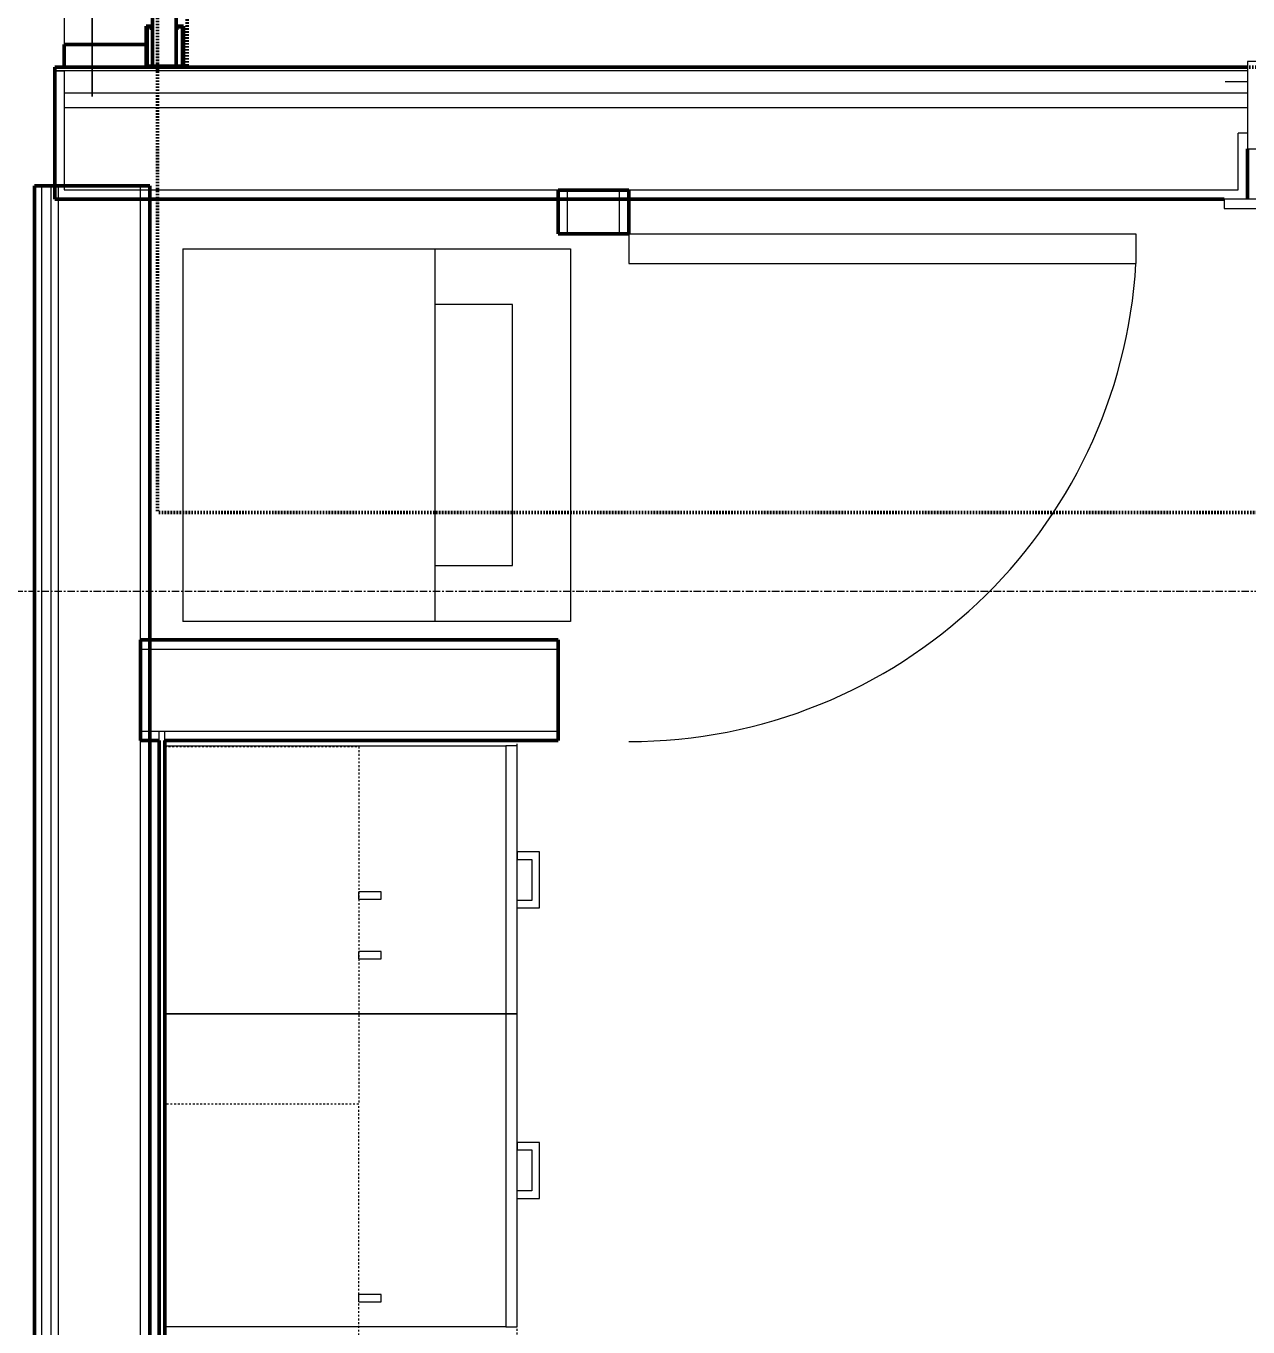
# Model space of a CAD drawing. Header units: inches. Extents: x -4217 to -1814, y 9706 to 12425.
# Drawn here: x -3410.9 to -3328.9, y 10766.9 to 10854.1 of the extents above; entities that cross this region are included whole.
import ezdxf

# ---------------------------------------------------------------- set-up
doc = ezdxf.new("R2010")
doc.units = ezdxf.units.IN
doc.header["$MEASUREMENT"] = 0
for name, pattern in [('Dash', [0.25, 0.125, -0.125]), ('Dash 1_16_', [0.125, 0.0625, -0.0625]), ('Grid Line 1_2_', [0.875, 0.5, -0.125, 0.125, -0.125])]:
    doc.linetypes.add(name, pattern=pattern)
for name, color, linetype, lineweight in [('A-ANNO-DIMS', 211, 'Continuous', 9), ('A-ANNO-DIMS-96', 211, 'Continuous', 9), ('A-DOOR-1', 250, 'Continuous', 9), ('A-DOOR-2', 90, 'Continuous', 20), ('A-GLAZ-1', 250, 'Continuous', 9), ('A-GLAZ-2', 90, 'Continuous', 20), ('A-GLAZ-CWMG-2', 10, 'Continuous', 50), ('A-GLAZ-CWMG-4', 250, 'Continuous', 9), ('A-WALL', 113, 'Continuous', 13), ('A-WALL-3', 10, 'Continuous', 50), ('A-WALL-4', 50, 'Continuous', 13), ('C-PROP-LINE-2', 91, 'Dash 1_16_', 50), ('I-WALL-3', 2, 'Continuous', 50), ('P-SANR-FIXT-2', 250, 'Continuous', 9), ('Q-CASE-3', 250, 'Continuous', 9), ('Q-CASE-4', 250, 'Dash', 9), ('Q-CASE-HDLN-1', 250, 'Dash', 9), ('S-GRID-1', 1, 'Grid Line 1_2_', 9)]:
    doc.layers.add(name, color=color, linetype=linetype, lineweight=lineweight)
doc.styles.add('Century Gothic', font='ufonts.com_century-gothic.ttf', dxfattribs={"height": 9})
doc.dimstyles.new('OD__1_8__Tol__', dxfattribs={"dimscale": 12, "dimtxt": 9.397514, "dimasz": 1, "dimexe": 0.75, "dimexo": 0.5, "dimgap": 0.125, "dimtad": 1, "dimdec": 3, "dimrnd": 0.125, "dimzin": 3, "dimdsep": 46, "dimlunit": 4, "dimtxsty": 'Century Gothic', "dimblk1": 'OBLIQUE', "dimblk2": 'OBLIQUE', "dimsah": 1, "dimcen": 0.09, "dimdle": 0.75, "dimazin": 0, "dimtfac": 1, "dimtdec": 4, "dimtix": 1, "dimtmove": 0, "dimatfit": 3, "dimfxl": 1, "dimtvp": 1, "dimtfill": 1, "dimfrac": 2, "dimtolj": 1, "dimtzin": 0, "dimarcsym": 2})

# ---------------------------------------------------------------- blocks, each defined once
blk = doc.blocks.new('DIMBLOCK9-FLOOR PLAN - 3RD FLOOR')
at = {"layer": 'A-ANNO-DIMS-96'}
for p, q in [((-3406.424, 10849.414), (-3406.424, 10966.51)), ((-3204.324, 10849.139), (-3204.324, 10966.51)), ((-3415.424, 10957.51), (-3204.324, 10957.51)), ((-3406.424, 10957.51), (-3406.424, 10849.414)), ((-3204.324, 10957.51), (-3204.324, 10849.139))]:
    blk.add_line(p, q, dxfattribs=at)
at = {"layer": 'A-ANNO-DIMS-96', "lineweight": 50}
for p, q in [((-3406.424, 10957.51), (-3400.424, 10963.51)), ((-3204.324, 10957.51), (-3198.324, 10963.51)), ((-3406.424, 10957.51), (-3412.424, 10951.51)), ((-3204.324, 10957.51), (-3210.324, 10951.51))]:
    blk.add_line(p, q, dxfattribs=at)
at = {"layer": 'A-ANNO-DIMS-96', "color": 0, "insert": (-3339.608, 10970.546), "char_height": 9, "width": 82.16113, "attachment_point": 1, "line_spacing_factor": 0.984502, "style": 'Century Gothic', "bg_fill": 3, "box_fill_scale": 1.25, "bg_fill_color": 256, "bg_fill_true_color": 13158600, "bg_fill_transparency": 0}
blk.add_mtext('16\' - 10 1/8"', dxfattribs=at)
blk = doc.blocks.new('_Oblique')
at = {"color": 0, "linetype": 'ByBlock', "lineweight": -2}
blk.add_line((-0.5, -0.5), (0.5, 0.5), dxfattribs=at)

msp = doc.modelspace()

# ---------------------------------------------------------------- linework, layer by layer
at = {"layer": 'A-DOOR-1'}
msp.add_arc((-3370.42233, 10840.19731), 34.06659, 270, 356.634313, dxfattribs=at)
at = {"layer": 'A-DOOR-2'}
for p, q in [((-3370.42233, 10840.19731), (-3336.4145, 10840.19731)), ((-3370.42233, 10840.19731), (-3370.42233, 10838.19731)), ((-3336.4145, 10840.19731), (-3336.4145, 10838.19731)), ((-3370.42233, 10838.19731), (-3336.4145, 10838.19731))]:
    msp.add_line(p, q, dxfattribs=at)
at = {"layer": 'A-GLAZ-1'}
for p, q in [((-3289.34952, 10842.5144), (-3330.49796, 10842.5144)), ((-3330.49796, 10842.5144), (-3330.49796, 10841.8894)), ((-3330.49796, 10841.8894), (-3289.34952, 10841.8894))]:
    msp.add_line(p, q, dxfattribs=at)
at = {"layer": 'A-WALL'}
for p, q in [((-3409.79874, 10450.9144), (-3409.79874, 10843.4144)), ((-3409.17374, 10451.5394), (-3409.17374, 10843.4144)), ((-3408.67374, 10452.0394), (-3408.67374, 10843.4144)), ((-3403.17374, 10457.5394), (-3403.17374, 10843.4144))]:
    msp.add_line(p, q, dxfattribs=at)
at = {"layer": 'A-WALL-3'}
for p, q in [((-3408.92374, 10842.5144), (-3330.49796, 10842.5144)), ((-3375.17233, 10840.19731), (-3370.42233, 10840.19731)), ((-3375.17233, 10812.94731), (-3403.17374, 10812.94731)), ((-3403.17374, 10812.94731), (-3403.17374, 10806.19731)), ((-3375.17233, 10806.19731), (-3375.17233, 10812.94731)), ((-3403.17374, 10806.19731), (-3401.92374, 10806.19731)), ((-3401.92374, 10806.19731), (-3401.92374, 10721.798)), ((-3401.54874, 10806.19731), (-3375.17233, 10806.19731)), ((-3401.54874, 10721.798), (-3401.54874, 10806.19731))]:
    msp.add_line(p, q, dxfattribs=at)
at = {"layer": 'A-WALL-4'}
for p, q in [((-3403.17374, 10812.32231), (-3375.17233, 10812.32231)), ((-3403.17374, 10806.82231), (-3401.92374, 10806.82231)), ((-3401.92374, 10806.82231), (-3401.54874, 10806.82231)), ((-3401.92374, 10806.82231), (-3401.54874, 10806.82231)), ((-3401.92374, 10806.19731), (-3401.92374, 10806.82231)), ((-3401.54874, 10806.82231), (-3375.17233, 10806.82231)), ((-3401.54874, 10806.19731), (-3401.54874, 10806.82231))]:
    msp.add_line(p, q, dxfattribs=at)
at = {"layer": 'C-PROP-LINE-2'}
msp.add_line((-2099.26202, 10821.4894), (-3402.04874, 10821.4894), dxfattribs=at)
at = {"layer": 'I-WALL-3'}
for p, q in [((-3410.29874, 10843.4144), (-3410.29874, 10450.4144)), ((-3402.54874, 10843.4144), (-3410.29874, 10843.4144)), ((-3402.54874, 10458.1644), (-3402.54874, 10843.4144))]:
    msp.add_line(p, q, dxfattribs=at)
at = {"layer": 'P-SANR-FIXT-2'}
for p, q in [((-3400.33483, 10839.19731), (-3374.33483, 10839.19731)), ((-3400.33483, 10839.19731), (-3400.33483, 10814.19731)), ((-3383.42858, 10814.19731), (-3383.42858, 10839.19731)), ((-3374.33483, 10839.19731), (-3374.33483, 10814.19731)), ((-3378.24108, 10835.44731), (-3383.42858, 10835.44731)), ((-3378.24108, 10817.94731), (-3378.24108, 10835.44731)), ((-3383.42858, 10817.94731), (-3378.24108, 10817.94731)), ((-3374.33483, 10814.19731), (-3400.33483, 10814.19731))]:
    msp.add_line(p, q, dxfattribs=at)
at = {"layer": 'Q-CASE-3'}
for p, q in [((-3401.54957, 10805.85361), (-3378.67374, 10805.85361)), ((-3377.92374, 10805.85361), (-3378.67374, 10805.85361)), ((-3378.67374, 10805.85361), (-3378.67374, 10787.85361)), ((-3377.92374, 10787.85361), (-3377.92374, 10805.85361)), ((-3376.42374, 10798.72861), (-3377.92374, 10798.72861)), ((-3377.92374, 10798.72861), (-3377.92374, 10798.22923)), ((-3377.92374, 10798.22923), (-3376.92311, 10798.22923)), ((-3376.92311, 10798.22923), (-3376.92311, 10795.47798)), ((-3376.42374, 10794.97861), (-3376.42374, 10798.72861)), ((-3388.54874, 10795.55955), (-3388.54874, 10796.048)), ((-3387.04948, 10796.048), (-3388.54874, 10796.048)), ((-3388.54874, 10795.55955), (-3387.04948, 10795.55955)), ((-3387.04948, 10795.55955), (-3387.04948, 10796.048)), ((-3377.92374, 10794.97861), (-3377.92374, 10795.47798)), ((-3376.92311, 10795.47798), (-3377.92374, 10795.47798)), ((-3377.92374, 10794.97861), (-3376.42374, 10794.97861)), ((-3388.54874, 10791.55955), (-3388.54874, 10792.048)), ((-3387.04948, 10792.048), (-3388.54874, 10792.048)), ((-3387.04948, 10791.55955), (-3387.04948, 10792.048)), ((-3388.54874, 10791.55955), (-3387.04948, 10791.55955)), ((-3401.54874, 10787.85361), (-3378.67374, 10787.85361)), ((-3378.67374, 10787.85361), (-3401.54874, 10787.85361)), ((-3377.92374, 10787.85361), (-3378.67374, 10787.85361)), ((-3378.67374, 10787.85361), (-3378.67374, 10766.85361)), ((-3378.67374, 10787.85361), (-3377.92374, 10787.85361)), ((-3377.92374, 10766.85361), (-3377.92374, 10787.85361)), ((-3376.42374, 10779.22861), (-3377.92374, 10779.22861)), ((-3377.92374, 10779.22861), (-3377.92374, 10778.72923)), ((-3376.42374, 10775.47861), (-3376.42374, 10779.22861)), ((-3377.92374, 10778.72923), (-3376.92311, 10778.72923)), ((-3376.92311, 10778.72923), (-3376.92311, 10775.97798)), ((-3377.92374, 10775.47861), (-3377.92374, 10775.97798)), ((-3376.92311, 10775.97798), (-3377.92374, 10775.97798)), ((-3377.92374, 10775.47861), (-3376.42374, 10775.47861)), ((-3388.54874, 10768.548), (-3388.54874, 10769.03644)), ((-3387.04948, 10769.03644), (-3388.54874, 10769.03644)), ((-3388.54874, 10768.548), (-3387.04948, 10768.548)), ((-3387.04948, 10768.548), (-3387.04948, 10769.03644)), ((-3378.67374, 10766.85361), (-3401.54874, 10766.85361)), ((-3378.67374, 10766.85361), (-3377.92374, 10766.85361))]:
    msp.add_line(p, q, dxfattribs=at)
at = {"layer": 'Q-CASE-4'}
for p, q in [((-3401.54874, 10781.798), (-3401.54874, 10805.798)), ((-3401.54874, 10805.798), (-3388.54874, 10805.798)), ((-3388.54874, 10805.798), (-3388.54874, 10781.798)), ((-3388.54874, 10781.798), (-3401.54874, 10781.798)), ((-3401.54874, 10781.798), (-3401.54874, 10751.798)), ((-3388.54874, 10781.798), (-3401.54874, 10781.798)), ((-3388.54874, 10751.798), (-3388.54874, 10781.798))]:
    msp.add_line(p, q, dxfattribs=at)
at = {"layer": 'Q-CASE-HDLN-1'}
msp.add_line((-3377.92374, 10675.85361), (-3377.92374, 10806.19731), dxfattribs=at)
at = {"layer": 'S-GRID-1'}
msp.add_line((-1814.20638, 10816.1894), (-4168.71446, 10816.1894), dxfattribs=at)

# ---------------------------------------------------------------- next in the draw order: dimensions: what is measured, and where the dimension line sits
at = {"layer": 'A-ANNO-DIMS'}
dim = msp.add_linear_dim(base=(-3204.32374, 10957.51007), p1=(-3406.42374, 10843.4144), p2=(-3204.32374, 10843.1394), dimstyle='OD__1_8__Tol__', override={"dimpost": '<>', "dimfxl": 202.100187}, dxfattribs=at)
dim.commit()
dim.dimension.update_dxf_attribs({"geometry": 'DIMBLOCK9-FLOOR PLAN - 3RD FLOOR', "text_midpoint": (-3305.37374, 10964.23508)})

# ---------------------------------------------------------------- next in the draw order: linework, layer by layer
at = {"layer": 'A-GLAZ-2'}
for p, q in [((-3290.91202, 10851.7644), (-3328.93546, 10851.7644)), ((-3328.93546, 10851.7644), (-3328.93546, 10845.8894)), ((-3328.93546, 10850.3894), (-3330.43546, 10850.3894)), ((-3328.93546, 10845.8894), (-3290.91202, 10845.8894))]:
    msp.add_line(p, q, dxfattribs=at)
at = {"layer": 'A-GLAZ-CWMG-2'}
for p, q in [((-3402.37354, 10854.1394), (-3402.79874, 10854.1394)), ((-3402.79874, 10854.1394), (-3402.79874, 10851.3894)), ((-3402.73624, 10851.4519), (-3402.73624, 10854.0769)), ((-3402.73624, 10854.0769), (-3402.43604, 10854.0769)), ((-3402.43604, 10854.0769), (-3402.43604, 10853.8894)), ((-3402.37354, 10853.8894), (-3402.37354, 10854.1394)), ((-3400.29874, 10854.1394), (-3400.79874, 10854.1394)), ((-3400.79874, 10854.1394), (-3400.79874, 10853.8894)), ((-3400.73624, 10853.8894), (-3400.73624, 10854.0769)), ((-3400.73624, 10854.0769), (-3400.36124, 10854.0769)), ((-3400.36124, 10854.0769), (-3400.36124, 10851.4519)), ((-3400.29874, 10851.3894), (-3400.29874, 10854.1394)), ((-3402.43604, 10853.8894), (-3402.37354, 10853.8894)), ((-3400.79874, 10853.8894), (-3400.73624, 10853.8894)), ((-3402.79874, 10851.3894), (-3400.29874, 10851.3894)), ((-3400.36124, 10851.4519), (-3402.73624, 10851.4519))]:
    msp.add_line(p, q, dxfattribs=at)
at = {"layer": 'A-GLAZ-CWMG-2', "extrusion": (0, 0, -1)}
for p, q in [((-3408.29874, 10852.8894), (-3408.29874, 10851.3894)), ((-3402.79874, 10852.8894), (-3408.29874, 10852.8894)), ((-3402.79874, 10851.3894), (-3402.79874, 10852.8894)), ((-3408.29874, 10851.3894), (-3402.79874, 10851.3894))]:
    msp.add_line(p, q, dxfattribs=at)
at = {"layer": 'A-GLAZ-CWMG-4'}
msp.add_line((-3408.29874, 10869.57299), (-3408.29874, 10852.8894), dxfattribs=at)
at = {"layer": 'A-WALL-3'}
for p, q in [((-3402.37354, 11106.9269), (-3402.37354, 10851.4519)), ((-3400.79874, 10851.4519), (-3400.79874, 11106.9269)), ((-3328.93546, 10851.3894), (-3408.92374, 10851.3894)), ((-3408.92374, 10851.3894), (-3408.92374, 10851.1394)), ((-3402.37354, 10851.4519), (-3400.79874, 10851.4519)), ((-3408.92374, 10851.1394), (-3408.92374, 10843.1394)), ((-3328.93546, 10842.5144), (-3328.93546, 10845.8894)), ((-3408.92374, 10843.1394), (-3408.92374, 10842.5144)), ((-3375.17233, 10843.13481), (-3375.17233, 10840.19731)), ((-3370.42233, 10843.13481), (-3375.17233, 10843.13481)), ((-3370.42233, 10840.19731), (-3370.42233, 10843.13481))]:
    msp.add_line(p, q, dxfattribs=at)
at = {"layer": 'A-WALL-4'}
for p, q in [((-3408.29874, 10851.1394), (-3408.92374, 10851.1394)), ((-3408.92374, 10851.1394), (-3408.29874, 10851.1394)), ((-3328.93546, 10851.1394), (-3408.29874, 10851.1394)), ((-3408.29874, 10851.1394), (-3408.29874, 10843.1394)), ((-3328.93546, 10849.6394), (-3408.29874, 10849.6394)), ((-3328.93546, 10848.6394), (-3408.29874, 10848.6394)), ((-3328.93546, 10846.9519), (-3329.56046, 10846.9519)), ((-3329.56046, 10843.1394), (-3329.56046, 10846.9519)), ((-3408.29874, 10843.1394), (-3329.56046, 10843.1394)), ((-3374.54733, 10840.19731), (-3374.54733, 10843.13481)), ((-3371.04733, 10840.19731), (-3371.04733, 10843.13481))]:
    msp.add_line(p, q, dxfattribs=at)
at = {"layer": 'C-PROP-LINE-2'}
for p, q in [((-3402.04874, 11277.2894), (-3402.04874, 10821.4894)), ((-3400.04874, 11247.3894), (-3400.04874, 10851.3894)), ((-2067.92374, 10851.3894), (-3400.04874, 10851.3894))]:
    msp.add_line(p, q, dxfattribs=at)

doc.saveas('drawing.dxf')
